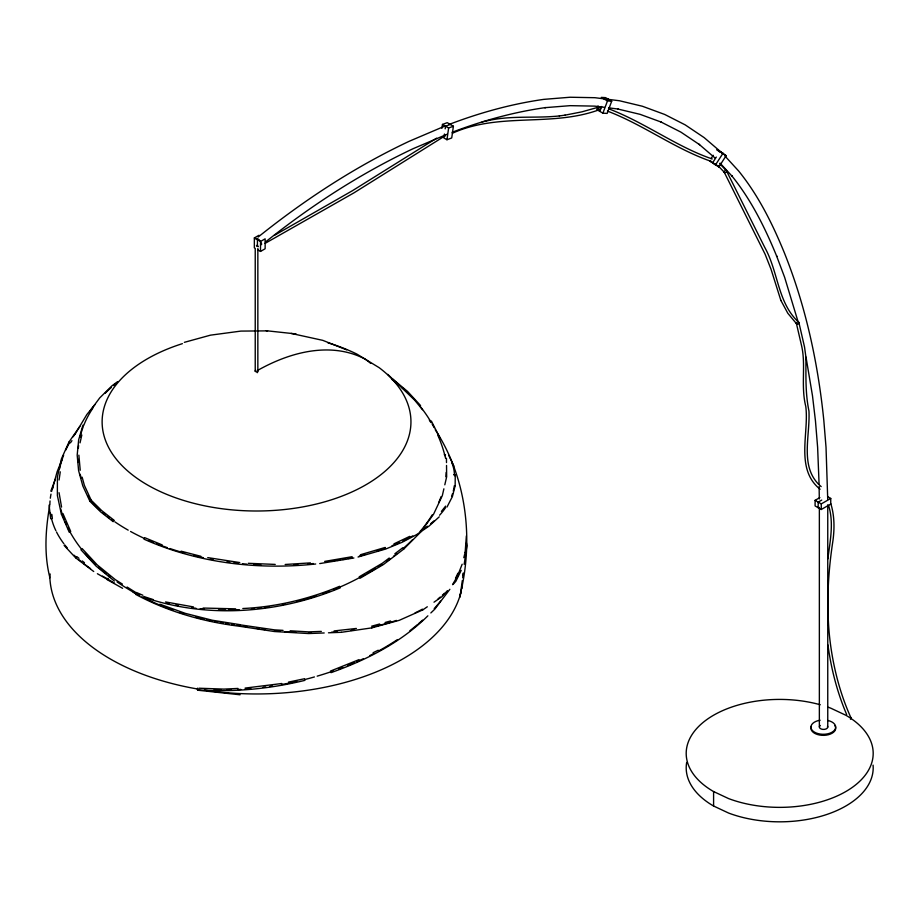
<?xml version="1.0" encoding="UTF-8"?>
<svg xmlns="http://www.w3.org/2000/svg" width="919" height="919" viewBox="0 0 919 919"><rect width="100%" height="100%" fill="white"/><g stroke="black" fill="none" stroke-linecap="round" stroke-linejoin="round"><path stroke-width="1.38" d="M59.057 492.676L61.562 507.116M59.069 480.028L60.263 471.838M819.84 497.604L815.107 500.327L815.096 505.932L821.264 509.494L830.73 504.06L830.753 498.454L827.663 496.674M818.174 507.713L818.197 502.107L821.747 500.074M821.264 509.494L821.276 503.888L830.753 498.454M455.146 485.76L455.261 474.836L453.676 474.732M80.033 442.878L81.814 434.986M455.273 474.985L454.537 475.755M197.757 689.124L197.493 689.836L197.528 688.182M465.152 552.33L466.37 535.88M827.881 558.855C830.098 540.992 834.015 522.842 828.605 505.542M324.2 632.961L308.52 633.547L274.39 631.525L239.905 626.321L240.158 624.69L212.255 620.233L185.328 613.364L159.86 604.185M49.592 506.254C45.548 529.803 43.928 554.157 49.856 577.557A206.752 119.367 0 0 0 197.539 688.997M49.603 578.143L50.177 573.996M460.017 597.132L462.314 580.532M462.705 577.764L463.279 573.605M441.913 128.35L442.464 124.433L447.231 122.675L453.4 126.236L451.723 137.965L446.956 139.734L443.877 137.953L444.428 134.036M445.175 128.821L445.554 126.213L450.321 124.456M446.956 139.734L448.633 127.994L453.4 126.236M239.974 625.896L239.905 626.298C203.604 621.91 167.936 611.675 135.644 594.363M240.123 624.84L274.574 629.871L283.075 630.377M52.555 488.575L57.139 471.688L62.205 459.19A207.108 138.367 14.7 0 1 63.629 455.227M459.776 596.511C473.894 540.682 467.047 478.385 435.25 429.736M443.888 488.816L442.326 495.628L433.561 514.238L420.649 532.124L403.832 548.999M444.807 484.818L446.657 476.8L446.531 465.428M462.165 564.22L457.444 576.156L452.562 584.622M463.808 557.672L465.186 552.193M452.412 496.501L455.135 485.91M82.928 425.152L78.655 439.833L77.185 455.1L78.597 470.597L82.813 485.944L89.947 501.314L100.573 511.826L113.209 521.693M464.187 564.3L466.886 545.783L466.45 542.888M597.189 108.385L598.097 105.938M599.82 111.383L601.646 106.501M602.898 113.163L607.47 100.952L611.709 101.193L607.149 113.416L602.898 113.163L596.73 109.602M50.809 491.171L55.45 478.971M68.925 442.108L61.401 458.937L57.392 477.11L57.38 495.536L61.355 514.1M461.2 570.389L455.824 581.348L452.975 584.53M452.355 496.639L447.002 507.035M75.301 433.814L86.868 414.492L94.91 404.693M430.85 612.95L434.836 609.125L449.862 589.286M711.042 158.665L713.213 155.288M716.303 157.069L712.673 162.686L715.798 165.167M723.012 153.243L726.125 155.713L718.888 166.948L715.763 164.467L723.012 153.243L716.843 149.682L719.956 152.152M445.612 506.116L441.407 511.401M68.982 441.993L79.827 426.462M70.407 442.866L71.946 440.672M90.016 411.034L99.7 397.927L111.957 385.819L117.54 381.684M256.619 246.005L256.527 245.787M447.438 590.63L441.89 596.73L433.998 602.186M427.863 615.833C400.994 642.542 366.394 660.037 331.012 672.651M439.236 516.834L429.001 526.127L416.629 534.605L402.166 542.256L385.739 549.022L358.042 557.017M258.147 237.045C304.74 199.71 355.067 166.787 409.139 141.308L444.279 126.34M265.419 242.053C311.036 205.626 360.328 173.588 413.182 148.66L447.013 134.289M389.231 558.028L382.488 563.152L359.191 576.822M394.86 553.755L402.729 547.77M403.751 549.068L383.407 564.553L359.995 578.281M422.855 609.837L427.312 606.781M436.651 138.16L352.54 190.647L274.241 235.436M444.98 135.874L353.93 192.864L265.074 243.397M107.73 579.567L97.391 573.72M444.291 454.733L445.485 454.733L445.129 455.652M254.345 247.866L254.345 237.929L258.974 235.264M254.345 237.929L260.514 241.49L265.143 238.825L265.143 248.762L260.514 251.438L258.044 250.014M409.736 536.374L393.964 543.841M359.019 659.635L330.461 671.077M373.103 652.731L378.226 650.227M422.751 609.894L399.271 620.325L371.793 627.872M449.391 124.318C479.844 112.727 511.423 103.962 543.703 99.378L570.056 97.242L594.926 97.701L603.369 98.758M452.079 132.29C482.222 120.814 513.48 112.129 545.449 107.592L544.795 107.684L570.148 105.662L594.685 106.122L604.403 107.328M339.605 586.299C308.91 599.085 276.056 606.988 242.811 608.516M340.283 587.815C279.479 613.157 209.291 618.912 146.328 598.051M452.401 133.244C499.408 111.888 551.837 127.419 599.843 109.522M385.21 547.437L360.409 554.743M599.314 106.937L581.865 111.854L564.886 115.185M184.363 342.339L210.497 335.159L240.881 331.093L267.59 330.874M379.639 624.001L371.563 626.23M385.095 622.496L390.541 620.991M352.126 556.707L324.66 561.406M353.884 557.994L319.709 563.588M482.13 121.951L484.864 121.354M281.811 683.506L245.109 688.09M288.486 682.105L304.522 678.739M304.936 680.347C269.853 688.905 233.552 692.386 197.493 689.836L197.493 689.836M486.231 121.055C510.298 115.093 535.134 118.574 559.51 115.92M328.474 632.8L341.363 632.306M356.377 628.447L334.102 630.928M341.294 632.318L371.885 627.861M559.315 115.943L565.082 115.151M310.404 562.887L285.166 564.484M315.688 564.002C257.653 570.239 197.516 562.991 143.984 539.166M238.032 688.434L223.88 689.101L198.963 688.216M235.643 608.837L203.088 608.045M321.328 631.399L308.566 631.881L290.151 630.79M275.229 564.415L248.256 563.301M604.38 99.172L608.619 99.413M291.139 333.413L322.776 340.352L346.612 349.84M266.223 330.725L296.044 333.942M197.631 690.203L240.054 694.775M193.45 606.908L165.546 601.945M607.585 99.275L619.544 100.768L642.392 106.248L664.736 114.473L685.137 124.846L704.149 137.609L722.254 153.128M608.562 107.845L618.28 109.051L617.579 108.959L640.106 114.347L661.473 122.181L660.807 121.905L680.91 132.129L699.635 144.708L699.072 144.272L715.269 158.206M239.756 562.566L207.751 557.603M181.054 551.17L200.893 556.294M712.236 158.964C676.912 146.96 644.656 122.399 608.527 108.741M711.49 161.48C674.856 148.855 643.622 124.823 607.413 111.096M144.662 537.649L162.238 544.933M136.334 592.479L142.882 595.248M108.063 578.258L107.155 579.648L122.606 588.309M724.069 154.53L726.125 155.713M611.709 101.193L605.541 97.632L601.29 97.391L607.47 100.952M715.763 164.467L709.594 160.905L718.888 166.948M442.464 124.433L448.633 127.994M815.107 500.327L821.276 503.888M93.727 571.503L75.68 557.856M122.399 584.093L115.392 579.694L97.173 564.84L82.159 548.62M127.086 587.034L136.437 592.904M114.243 520.395L101.699 510.585L91.199 500.212L89.867 501.211M719.922 151.463L723.046 153.933M76.748 556.581L78.954 558.327M82.25 560.946L84.456 562.692M114.381 581.026L96.058 566.07L80.941 549.757M392.551 378.892L407.599 391.471L420.569 405.555M387.772 374.378L414.63 400.121L422.499 409.69M798.691 322.224C777.508 302.879 778.531 272.058 764.654 247.211L726.412 170.727M796.624 323.867L787.824 313.287L780.817 300.318M821.161 486.611C799.071 467.909 810.271 436.847 808.95 411.034C805.205 392.976 806.043 375.802 805.906 357.043M719.611 163.571L726.286 170.555M717.819 165.489L724.321 172.29M64.135 545.449L75.588 557.764M725.08 156.184L738.658 171.014C758.416 195.448 772.477 223.776 784.321 252.725L784.562 253.334C805.871 306.601 818.002 363.177 823.792 420.155L826.02 447.231L827.72 499.166M720.059 163.145L732.098 176.207L731.662 175.655C751.202 199.825 765.09 227.855 776.808 256.481L776.555 255.884L784.631 277.308L797.91 321.168M91.199 500.212L84.376 485.358L82.136 477.168M820.093 489.241C794.912 469.012 809.225 433.4 805.779 406.416C800.644 386.221 806.078 365.004 801.586 345.762L796.417 323.499M448.736 455.342L453.906 466.174M429.334 420.052L430.816 422.476M431.367 421.017L439.719 437.513M724.183 172.117L765.09 254.195L771.018 269.198L780.897 300.513M850.983 717.831C838.909 691.387 831.649 660.669 829.087 631.709C826.537 601.865 828.237 571.767 832.717 542.187C834.613 529.413 834.67 516.099 830.799 503.669M62.917 513.526L70.717 531.469M61.412 514.215L69.27 532.296M846.663 714.5C837.209 692.363 831.144 668.825 827.962 644.989M258.331 246.648L257.205 245.281L256.481 245.591M445.623 458.328L444.785 455.146A197.286 157.344 -13.3 0 0 437.835 435.273M797.278 322.098A1.321 1.011 -27.2 0 1 798.921 322.649L804.539 347.049L805.929 357.204M806.239 358.456L812.488 395.767L815.463 420.948L817.623 447.3L819.07 483.853M51.866 514.456L52.36 518.511M49.052 505.128L50.706 518.787M80.229 470.252L78.862 455.146M819.116 486.599L819.311 498.971M446.45 458.328L446.496 462.59M827.755 504.795L827.755 727.124M819.357 507.449L819.357 726.872M713.592 791.546L713.592 806.009M260.514 241.49L260.514 251.438M257.848 248.394L257.848 371.299M257.435 239.71L257.435 246.223M255.229 248.279L255.229 371.207M182.387 343.66A154.403 89.143 0 0 0 125.03 468.575A154.403 89.143 0 0 0 344.028 495.307A154.403 89.143 0 0 0 379.168 367.68L356.986 354.148A154.403 89.143 0 0 0 327.819 342.776M370.679 363.384A216.493 124.995 -60 0 0 365.165 359.134A223.868 129.246 -60 0 0 257.458 370.495M446.174 472.446A200.962 121.882 -8.4 0 1 445.818 476.72M441.097 496.582A200.962 121.882 -8.4 0 1 438.593 502.762M432.183 514.904A200.962 121.882 -8.4 0 1 420.006 531.596M412.585 539.66A200.962 121.882 -8.4 0 1 403.234 548.413M396.859 553.732A200.962 121.882 -8.4 0 1 393.504 556.328M390.07 558.89A200.962 121.882 -8.4 0 1 386.554 561.394M381.799 564.611A200.962 121.882 -8.4 0 1 378.283 566.885M375.894 568.379A200.962 121.882 -8.4 0 1 367.267 573.433M364.728 574.834A200.962 121.882 -8.4 0 1 360.891 576.879M297.859 564.771A190.015 101.435 3.7 0 1 293.655 565.001M261.007 565.059A190.015 101.435 3.7 0 1 253.874 564.668M246.751 564.14A190.015 101.435 3.7 0 1 242.49 563.749M238.239 563.313A190.015 101.435 3.7 0 1 233.989 562.819M229.75 562.279A190.015 101.435 3.7 0 1 226.936 561.888M213.013 559.614A190.015 101.435 3.7 0 1 210.256 559.097M203.409 557.695A190.015 101.435 3.7 0 1 200.698 557.098M199.343 556.799A190.015 101.435 3.7 0 1 193.978 555.524M184.708 553.089A190.015 101.435 3.7 0 1 169.889 548.528M167.212 547.609A190.015 101.435 3.7 0 1 163.249 546.185M161.939 545.714A190.015 101.435 3.7 0 1 156.77 543.726M152.956 542.187A190.015 101.435 3.7 0 1 149.211 540.59M144.317 538.408A190.015 101.435 3.7 0 1 130.555 531.469M128.189 530.148A190.015 101.435 3.7 0 1 114.864 521.831M113.726 521.039A190.015 101.435 3.7 0 1 111.498 519.453M109.315 517.845A190.015 101.435 3.7 0 1 107.19 516.202M105.111 514.56A190.015 101.435 3.7 0 1 103.1 512.894M100.091 510.286A190.015 101.435 3.7 0 1 90.567 500.763M240.031 625.494A202.846 130.762 4.7 0 1 237.217 625.161M234.402 624.805A202.846 130.762 4.7 0 1 231.588 624.426M228.774 624.024A202.846 130.762 4.7 0 1 225.971 623.587M223.179 623.128A202.846 130.762 4.7 0 1 220.388 622.645M217.608 622.14A202.846 130.762 4.7 0 1 214.839 621.612M212.082 621.049A202.846 130.762 4.7 0 1 206.603 619.865M203.869 619.245A202.846 130.762 4.7 0 1 195.736 617.2M183.708 613.731A202.846 130.762 4.7 0 1 179.584 612.41M172.783 610.078A202.846 130.762 4.7 0 1 159.561 604.955M158.275 604.415A202.846 130.762 4.7 0 1 141.974 596.787M139.562 595.535A202.846 130.762 4.7 0 1 117.092 581.922M110.326 576.994A202.846 130.762 4.7 0 1 108.097 575.283M105.915 573.536A202.846 130.762 4.7 0 1 98.597 567.287M95.576 564.473A202.846 130.762 4.7 0 1 84.996 553.364M81.55 549.194A202.846 130.762 4.7 0 1 69.993 531.883M69.316 530.619A202.846 130.762 4.7 0 1 67.995 528.08M66.168 524.232A202.846 130.762 4.7 0 1 65.054 521.647M64.008 519.063A202.846 130.762 4.7 0 1 62.595 515.168M62.159 513.87A202.846 130.762 4.7 0 1 60.643 508.655M59.574 468.805A202.846 130.762 4.7 0 1 62.205 459.19M392.034 379.558A197.286 157.344 -13.3 0 1 398.697 384.728M401.902 387.439A197.286 157.344 -13.3 0 1 403.981 389.277M419.949 406.118A197.286 157.344 -13.3 0 1 430.643 421.442M432.079 423.9A197.286 157.344 -13.3 0 1 434.124 427.634M89.89 499.522A188.338 123.031 7.9 0 1 87.96 495.789M81.171 478.087A188.338 123.031 7.9 0 1 80.206 474.25M78.31 462.062A188.338 123.031 7.9 0 1 78.126 459.282M78.322 448.231A188.338 123.031 7.9 0 1 78.609 445.497M80.033 437.364A188.338 123.031 7.9 0 1 83.215 426.738M83.721 425.44A188.338 123.031 7.9 0 1 92.876 408.151M105.122 393.309A188.338 123.031 7.9 0 1 111.394 387.416M113.519 385.601A188.338 123.031 7.9 0 1 115.622 383.878M454.308 485.737A193.668 92.773 3 0 1 453.274 491.045M452.516 493.675A193.668 92.773 3 0 1 451.597 496.294M445.612 507.621A193.668 92.773 3 0 1 439.592 515.226M433.848 520.947A193.668 92.773 3 0 1 430.712 523.669M427.484 526.242A193.668 92.773 3 0 1 423.177 529.39M412.757 535.892A193.668 92.773 3 0 1 403.039 540.935M399.386 542.624A193.668 92.773 3 0 1 391.953 545.771M385.475 548.229A193.668 92.773 3 0 1 376.698 551.205M364.843 554.639A193.668 92.773 3 0 1 359.386 556.018M352.414 557.615A193.668 92.773 3 0 1 348.163 558.499M345.487 559.028A193.668 92.773 3 0 1 342.798 559.522M340.076 560.016A193.668 92.773 3 0 1 337.342 560.475M334.585 560.912A193.668 92.773 3 0 1 331.816 561.337M313.425 563.542A193.668 92.773 3 0 1 307.658 564.048M444.451 593.295A208.797 110.349 11.4 0 1 442.361 595.225M440.247 597.04A208.797 110.349 11.4 0 1 438.122 598.774M422.407 609.136A208.797 110.349 11.4 0 1 415.078 612.904M396.422 620.417A208.797 110.349 11.4 0 1 373.114 626.747M354.01 630.055A208.797 110.349 11.4 0 1 351.207 630.423M337.101 631.835A208.797 110.349 11.4 0 1 331.506 632.203M311.449 632.731A208.797 110.349 11.4 0 1 308.543 632.72M295.884 632.341A208.797 110.349 11.4 0 1 284.488 631.617M280.203 631.261A208.797 110.349 11.4 0 1 274.482 630.698M264.844 629.561A208.797 110.349 11.4 0 1 262.087 629.182M259.319 628.791A208.797 110.349 11.4 0 1 256.55 628.378M246.889 626.781A208.797 110.349 11.4 0 1 244.132 626.276M359.593 577.546A193.886 127.35 -7.9 0 1 339.95 587.057M338.674 587.597A193.886 127.35 -7.9 0 1 333.528 589.722M329.622 591.25A193.886 127.35 -7.9 0 1 323.006 593.674M316.308 595.937A193.886 127.35 -7.9 0 1 297.067 601.428M285.154 604.105A193.886 127.35 -7.9 0 1 282.489 604.633M269.072 606.908A193.886 127.35 -7.9 0 1 265.017 607.482M260.95 607.987A193.886 127.35 -7.9 0 1 258.25 608.286M254.184 608.7A193.886 127.35 -7.9 0 1 251.473 608.941M239.273 609.734A193.886 127.35 -7.9 0 1 228.463 609.998M225.614 609.998A193.886 127.35 -7.9 0 1 218.481 609.871M204.363 609.09A193.886 127.35 -7.9 0 1 200.17 608.711M196 608.275A193.886 127.35 -7.9 0 1 191.853 607.781M178.286 605.644A193.886 127.35 -7.9 0 1 175.621 605.139M169.004 603.737A193.886 127.35 -7.9 0 1 166.396 603.128M153.059 599.521A193.886 127.35 -7.9 0 1 143.892 596.488M139.883 595.018A193.886 127.35 -7.9 0 1 133.209 592.341M114.496 583.117A193.886 127.35 -7.9 0 1 107.615 578.947A203.432 105.754 -0.1 0 1 102.48 576.121M455.514 578.223A208.222 125.076 -10.3 0 0 456.686 575.822A211.508 135.082 -0.7 0 0 457.857 573.238M440.592 601.141A208.222 125.076 -10.3 0 1 434.205 608.573M422.556 620.141A208.222 125.076 -10.3 0 1 418.317 623.863M417.295 624.725A208.222 125.076 -10.3 0 1 409.874 630.698M397.467 639.567A208.222 125.076 -10.3 0 1 378.628 650.951M373.665 653.604A208.222 125.076 -10.3 0 1 369.863 655.557M363.419 658.693A208.222 125.076 -10.3 0 1 356.848 661.703M354.252 662.829A208.222 125.076 -10.3 0 1 347.853 665.505M342.649 667.562A208.222 125.076 -10.3 0 1 338.709 669.043M333.402 670.95A208.222 125.076 -10.3 0 1 317.17 676.154M314.424 676.947A208.222 125.076 -10.3 0 1 304.729 679.543M296.757 681.45A208.222 125.076 -10.3 0 1 281.984 684.46M272.541 686.045A208.222 125.076 -10.3 0 1 269.83 686.447M265.752 687.01A208.222 125.076 -10.3 0 1 263.041 687.355M250.83 688.653A208.222 125.076 -10.3 0 1 245.132 689.112M240.858 689.388A208.222 125.076 -10.3 0 1 238.021 689.537M230.922 689.813A208.222 125.076 -10.3 0 1 226.683 689.905M221.077 689.951A208.222 125.076 -10.3 0 1 214.081 689.847M65.812 450.023A207.108 138.367 14.7 0 1 69.695 442.43M73.175 436.743A207.108 138.367 14.7 0 1 75.473 433.412M451.872 462.854A186.143 72.934 7.6 0 1 454.434 475.008M90.556 568.608A203.432 105.754 -0.1 0 1 83.583 563.473M81.389 561.716A203.432 105.754 -0.1 0 1 79.264 559.924M76.208 557.213A203.432 105.754 -0.1 0 1 74.106 555.225M67.374 548.08A203.432 105.754 -0.1 0 1 64.812 544.956M63.928 543.807A203.432 105.754 -0.1 0 1 56.53 532.021M55.887 530.711A203.432 105.754 -0.1 0 1 51.533 518.649M50.936 515.95A203.432 105.754 -0.1 0 1 50.465 513.227M49.879 505.048A203.432 105.754 -0.1 0 1 50.04 500.958M50.327 498.236A203.432 105.754 -0.1 0 1 50.993 494.146M51.613 491.447A203.432 105.754 -0.1 0 1 52.785 487.403M462.418 585.518A206.752 119.367 0 0 1 461.924 588.286M461.315 591.055A206.752 119.367 0 0 1 204.466 690.112M463.268 573.019A206.752 119.367 0 0 1 463.279 575.788M257.814 370.851A1.321 0.758 0 0 1 256.975 371.747A1.321 0.758 0 0 1 255.344 371.356A1.321 0.758 0 0 1 255.85 370.38M820.265 704.758A93.497 53.98 0 0 0 703.494 722.116A93.497 53.98 0 0 0 713.454 791.489L728.629 798.6A93.497 53.98 0 0 0 852.246 787.434A93.497 53.98 0 0 0 845.928 715.292L830.765 708.17A93.497 53.98 0 0 0 828.226 707.251M873.073 765.125A93.497 53.98 0 0 1 826.284 814.648A93.497 53.98 0 0 1 728.629 813.062L713.454 805.952A93.497 53.98 0 0 1 686.677 762.425M834.889 725.642A12.395 7.157 0 0 1 823.964 735.349A12.395 7.157 0 0 1 811.351 726.355M827.755 720.45A12.395 7.157 0 0 1 832.947 731.639A12.395 7.157 0 0 1 812.924 731.03A12.395 7.157 0 0 1 820.116 720.22M827.491 726.125A4.204 2.435 0 0 1 822.896 729.399A4.204 2.435 0 0 1 820.288 725.47M255.987 238.733A4.204 1.964 52 0 1 259.882 240.594M261.214 242.754A4.204 1.964 52 0 1 261.536 244.661M598.579 108.097A1.31 0.988 83.2 0 1 599.923 107.052A1.31 0.988 83.2 0 1 600.348 109.12A1.31 0.988 83.2 0 1 598.751 108.89M724.896 170.463A1.31 1.034 -34.8 0 1 726.515 171.003A1.31 1.034 -34.8 0 1 725.286 172.531A1.31 1.034 -34.8 0 1 724.103 171.451M798.921 322.649A1.321 1.011 -27.2 0 1 797.623 324.085A1.321 1.011 -27.2 0 1 796.451 323.017M445.164 134.656A1.31 0.804 63.2 0 1 443.9 135.53M850.477 717.452A1.31 0.988 -23.9 0 1 850.443 719.221M257.619 372.436A1.321 0.758 0 0 1 257.228 372.654"/></g></svg>
